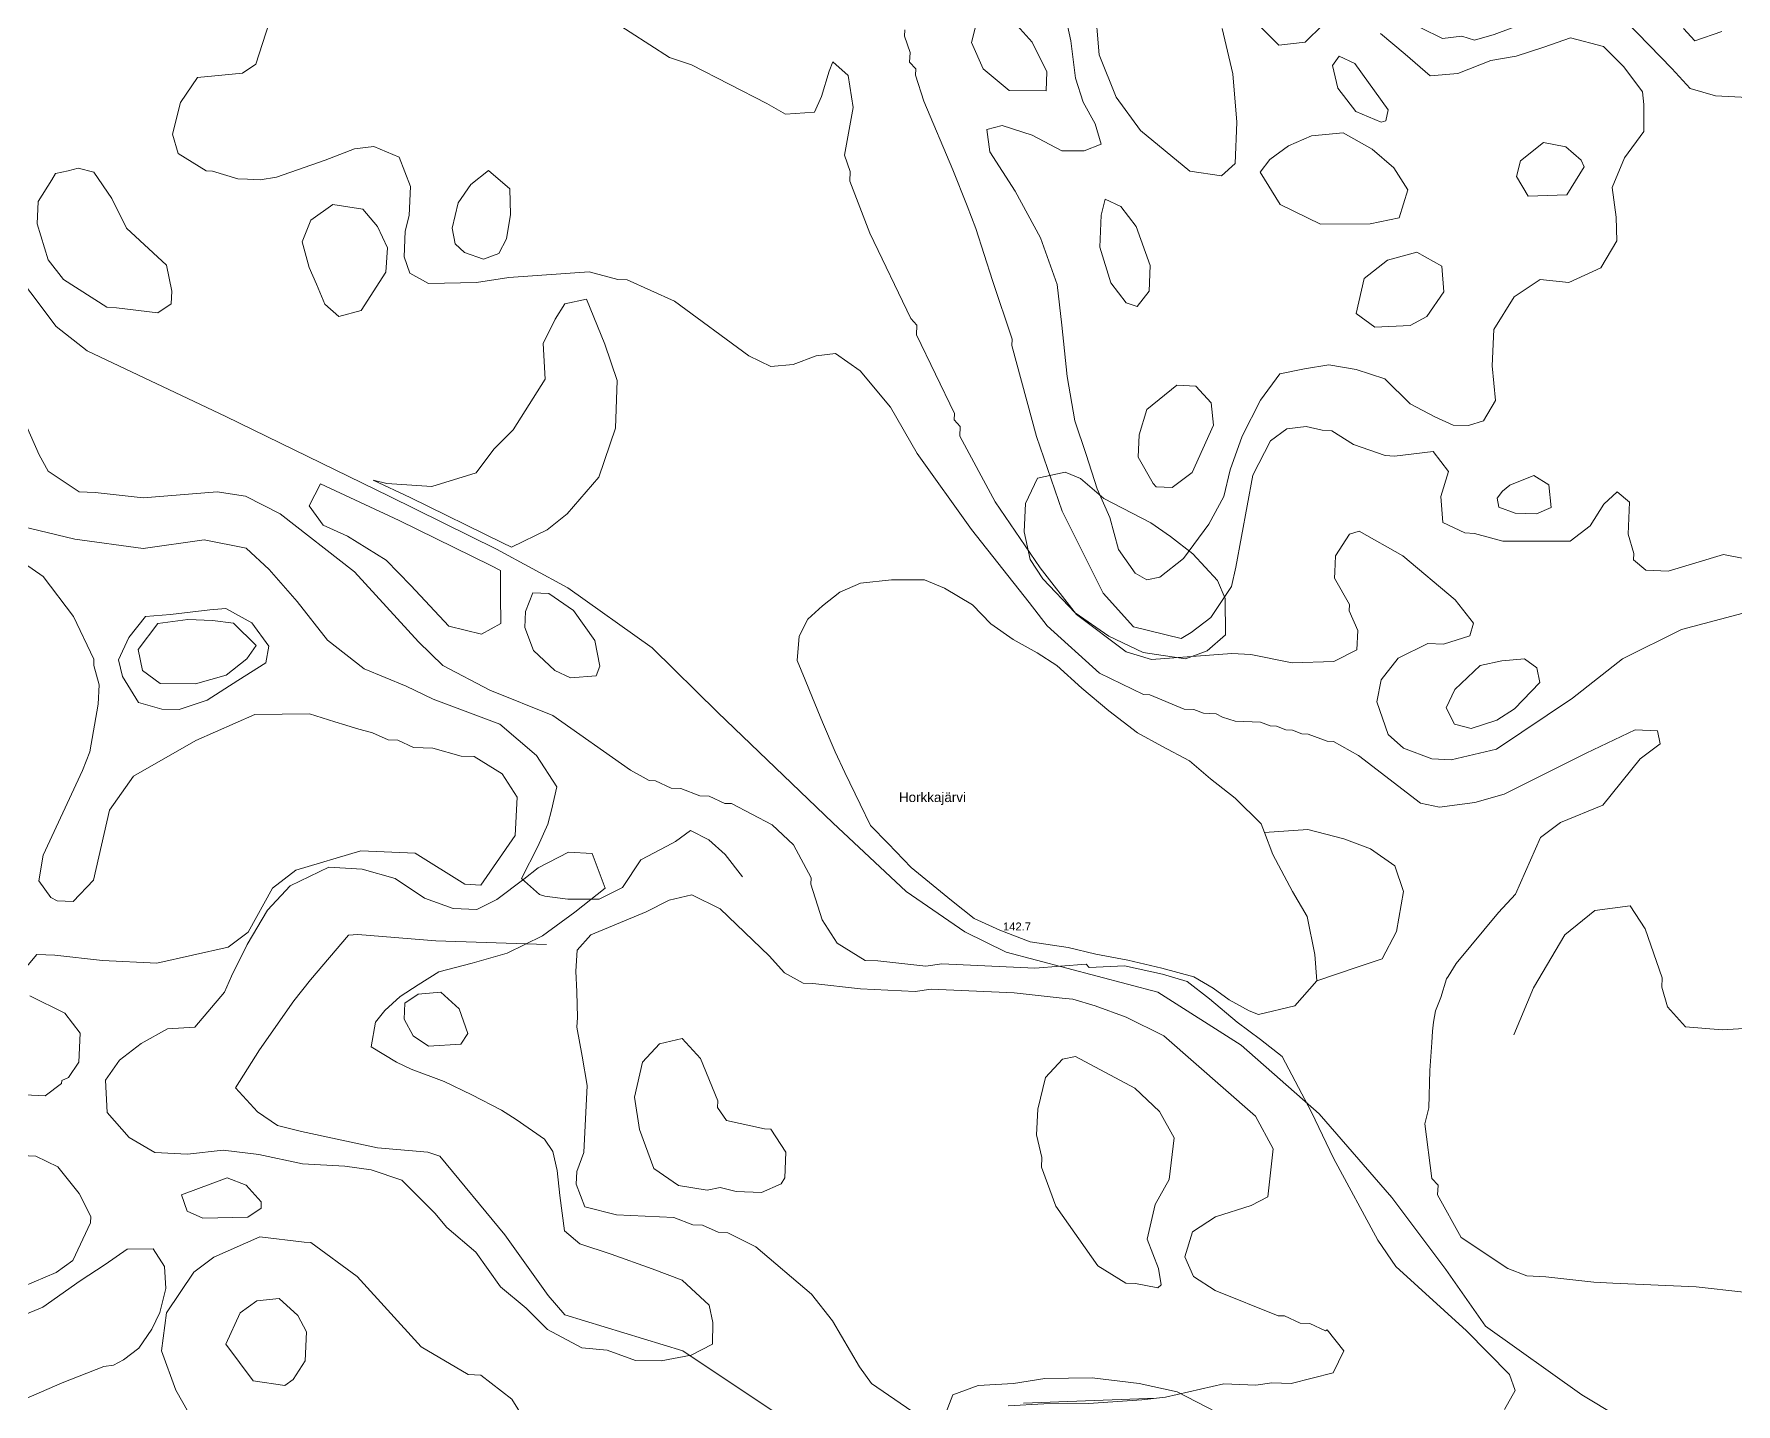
# Model space of a CAD drawing. Header units: millimetres. Extents: x 396621004 to 402046651, y 6785344214 to 6789799943.
# Drawn here: x 400771480 to 401303219, y 6787863520 to 6788291623 of the extents above; entities that cross this region are included whole.
import ezdxf

# ---------------------------------------------------------------- set-up
doc = ezdxf.new("R2010")
doc.units = ezdxf.units.MM
doc.header["$MEASUREMENT"] = 0
for name, color, linetype, lineweight in [('02 Hallinnolliset rajat_Kynä_nro__2', 8, 'Continuous', 15), ('02 Korkeuskayrat_Kynä_nro__2', 8, 'Continuous', 15), ('02 Nimistö_Kynä_nro__41', 7, 'Continuous', 35), ('02 Suot_Kynä_nro__101', 252, 'Continuous', 15)]:
    doc.layers.add(name, color=color, linetype=linetype, lineweight=lineweight)
for name, color, linetype, lineweight, true_color in [('02 Kalliot _ kivikot_Kynä_nro__102', 7, 'Continuous', 15, 0xcccccc), ('02 Korkeuskayrat_Kynä_nro__62', 7, 'Continuous', 20, 0xaaaaaa), ('02 Maaston rajat_Kynä_nro__82', 7, 'Continuous', 20, 0xaaaaaa), ('02 Vesialueet_Kynä_nro__105', 7, 'Continuous', 15, 0xcae6ff)]:
    doc.layers.add(name, color=color, linetype=linetype, lineweight=lineweight, true_color=true_color)
doc.styles.add('LUOTU_TYYLI_5', font='')
doc.styles.get('LUOTU_TYYLI_5').set_extended_font_data('Arial')

msp = doc.modelspace()

# ---------------------------------------------------------------- linework, layer by layer
at = {"layer": '02 Hallinnolliset rajat_Kynä_nro__2', "color": 8, "linetype": 'Continuous', "lineweight": 15, "flags": 128}
msp.add_lwpolyline([(401321528.04, 6787828341.84), (401287715.98, 6787846686.03), (401255041.1, 6787866410.55), (401224935.4, 6787887805.44), (401212527.54, 6787905519.49), (401195705.74, 6787928084.66), (401172962.21, 6787954140.62), (401148584.51, 6787975625.53), (401122547.37, 6787992189.32), (401075249.24, 6788004722.19), (401062319.12, 6788011023.63), (401043964.25, 6788023656.52), (401021010.12, 6788045081.42), (400985075.34, 6788079599.32), (400964572.46, 6788099833.95), (400938274.2, 6788118548.23), (400915968.68, 6788130651), (400882426.18, 6788147194.78), (400831404.85, 6788172050.47), (400788048.93, 6788192615.18), (400778395.57, 6788200206.91), (400762567.75, 6788221301.74)], dxfattribs=at)
at = {"layer": '02 Kalliot _ kivikot_Kynä_nro__102', "color": 254, "linetype": 'Continuous', "lineweight": 15, "true_color": 0xcccccc, "flags": 128}
for points in [[(401120441.49, 6788138892.89), (401126599.09, 6788134631.91), (401133548.51, 6788129170.66), (401141264.46, 6788120888.77), (401143614.63, 6788115267.48), (401143698.86, 6788103854.87), (401138046.67, 6788098913.74), (401131223.61, 6788096373.16), (401118040.78, 6788098303.6), (401107292.36, 6788103404.77), (401096762.94, 6788110706.44), (401086671.55, 6788121408.89), (401082729.34, 6788127450.27), (401080817.2, 6788136072.24), (401081297.34, 6788144874.25), (401084978.42, 6788152836.07), (401093595.69, 6788154756.51), (401098380.26, 6788152706.05), (401105717.16, 6788146434.61)], [(401078955.6, 6787854327.78), (401069731.83, 6787855298), (401058006.27, 6787856138.2), (401056506.89, 6787860979.3), (401058528.53, 6787866390.54), (401066438.23, 6787869241.19), (401077481.48, 6787869941.35), (401087328.59, 6787871441.7), (401102111.89, 6787871701.76), (401116794.1, 6787869961.36), (401128679.7, 6787867350.76), (401140876.98, 6787860979.3), (401134879.42, 6787856268.23), (401123179.14, 6787852597.39), (401112178.01, 6787852907.46), (401097681.11, 6787853387.57), (401084666.75, 6787853547.6)]]:
    msp.add_lwpolyline(points, close=True, dxfattribs=at)
at = {"layer": '02 Korkeuskayrat_Kynä_nro__2', "color": 8, "linetype": 'Continuous', "lineweight": 15, "flags": 128}
for points in [[(401208450.55, 6787979986.53), (401208736.95, 6787982847.19), (401209377.14, 6787986377.99), (401210994.45, 6787990568.95), (401212805.51, 6787996340.27), (401213251.96, 6787997150.46), (401215821.14, 6788001181.38), (401229071.35, 6788017085.02), (401234336.06, 6788022856.34), (401242153.1, 6788040510.38), (401248378.09, 6788045231.46), (401261645.15, 6788050632.69), (401273320.17, 6788065116.01), (401279545.15, 6788069827.08), (401278728.07, 6788073878.01), (401271736.54, 6788074198.08), (401256380.44, 6788066886.41), (401230764.48, 6788054053.48), (401221633.38, 6788051462.88), (401210556.43, 6788049972.54), (401204609.42, 6788051242.83), (401185268.99, 6788066156.24), (401177460.38, 6788070517.24), (401175464, 6788070607.26), (401169559.1, 6788072877.78), (401167562.73, 6788072967.8), (401164614.49, 6788074108.06), (401162609.69, 6788074198.08), (401159661.45, 6788075338.35), (401157665.08, 6788075428.37), (401154708.42, 6788076568.63), (401146722.91, 6788076928.71), (401142772.27, 6788078118.98), (401140818.01, 6788079209.23), (401138821.64, 6788079299.25), (401136825.26, 6788079389.27), (401133868.6, 6788080529.53), (401130869.82, 6788080659.56), (401120070.85, 6788085160.59), (401118066.05, 6788085250.61), (401104360.97, 6788091892.13), (401088019.32, 6788106655.51), (401082341.86, 6788113927.17), (401064374.46, 6788136772.4), (401047443.17, 6788160577.85), (401039095.45, 6788174981.14), (401029610.55, 6788186423.76), (401021852.48, 6788191784.99), (401015804.38, 6788191064.82), (401008678.07, 6788188394.21), (401001636, 6788187714.05), (400994779.25, 6788191034.81), (400971538.72, 6788208118.72), (400956831.24, 6788214800.25), (400953832.46, 6788214940.28), (400944937.21, 6788217350.83), (400919818.24, 6788215500.41), (400909735.27, 6788213960.06), (400894707.69, 6788213649.99), (400888853.34, 6788216920.74), (400887084.39, 6788222001.9), (400887446.61, 6788229993.73), (400888676.44, 6788234944.86), (400889089.19, 6788243936.92), (400885509.19, 6788253109.02), (400877650.04, 6788256479.79), (400871610.37, 6788255749.62), (400862437.14, 6788252168.8), (400847182.13, 6788246867.59), (400842136.43, 6788246097.41), (400838143.68, 6788246277.45), (400835144.9, 6788246417.48), (400827243.63, 6788248778.02), (400825247.25, 6788248868.04), (400816486.78, 6788254279.28), (400814759.95, 6788260370.68), (400817219.62, 6788270262.94), (400822576.99, 6788278024.72), (400836661.13, 6788279385.03), (400840788.66, 6788282195.67), (400848976.34, 6788307851.54)], [(401102954.24, 6788301190.01), (401104226.19, 6788285116.34), (401109617.25, 6788271853.3), (401117156.31, 6788261490.93), (401132588.22, 6788248778.02), (401142527.99, 6788247317.69), (401146714.49, 6788251128.56), (401147304.13, 6788264111.53), (401145998.49, 6788279194.98), (401142645.92, 6788293358.22)], [(401309212.83, 6788301730.14), (401309659.28, 6788289697.39), (401308976.97, 6788274713.96), (401306837.4, 6788271803.29), (401296847.09, 6788272263.4), (401288945.82, 6788274633.94), (401283226.24, 6788280895.37), (401268889.39, 6788295568.73)], [(400951558.11, 6788296128.86), (400970030.91, 6788284266.14), (400976929.78, 6788281955.61), (401000406.16, 6788269862.85), (401006260.52, 6788266592.1), (401015298.97, 6788267172.23), (401017522.78, 6788272083.36), (401019889.79, 6788279975.16), (401021026.97, 6788282925.84), (401025836.81, 6788278704.87), (401027378.31, 6788268622.56), (401024691.21, 6788253729.16), (401026460.15, 6788248637.99), (401026325.37, 6788245647.31), (401032584.06, 6788229343.58), (401045379.4, 6788202717.49), (401047283.12, 6788200637.01), (401047148.34, 6788197636.32), (401059033.94, 6788173060.7), (401058941.29, 6788171060.24), (401060845, 6788168969.77), (401060710.23, 6788165979.08), (401071778.75, 6788145444.38), (401085846.05, 6788124779.66), (401097192.54, 6788110246.33), (401112674.99, 6788098513.65), (401120576.27, 6788096153.11), (401145686.81, 6788098003.53), (401151675.95, 6788097723.47), (401164572.37, 6788095132.87), (401177603.58, 6788095532.97), (401184780.42, 6788099213.81), (401185058.4, 6788105205.18), (401182337.6, 6788111336.58), (401182430.26, 6788113337.04), (401177797.32, 6788121558.92), (401177889.98, 6788123559.38), (401178125.83, 6788128550.52), (401182438.68, 6788135362.08), (401185479.58, 6788136222.27), (401199150.97, 6788128580.53), (401215534.74, 6788114817.38), (401221212.2, 6788107545.71), (401220024.48, 6788103594.81), (401211895.77, 6788100974.21), (401206900.62, 6788101194.26), (401197676.85, 6788096613.21), (401192361.6, 6788089851.67), (401191047.53, 6788082910.08), (401194576.99, 6788072727.75), (401199395.25, 6788068506.78), (401208248.38, 6788065096), (401210244.76, 6788065005.98), (401214237.51, 6788064825.94), (401228405.89, 6788068176.71), (401252168.68, 6788084100.35), (401267752.21, 6788096403.16), (401286191.32, 6788105565.26), (401305447.51, 6788110686.43)], [(401093806.28, 6788296708.99), (401095398.33, 6788289457.33), (401096847.18, 6788277804.66), (401099231.04, 6788270332.96), (401103030.05, 6788263611.42), (401104841.11, 6788257159.94), (401099576.4, 6788255109.47), (401092576.45, 6788255119.48), (401083310.56, 6788259990.59), (401074002.56, 6788263071.29), (401069159.03, 6788261811.01), (401070153.01, 6788254779.4), (401077995.31, 6788242536.6), (401085963.98, 6788227893.25), (401091127.6, 6788213319.91), (401092551.18, 6788200677.02), (401094278, 6788184613.34), (401096670.28, 6788170730.17), (401100157.63, 6788160217.76), (401103636.54, 6788149505.31), (401107570.33, 6788140583.27), (401110274.29, 6788130490.96), (401115463.18, 6788123139.28), (401119194.81, 6788121018.8), (401123229.68, 6788121899), (401130600.27, 6788127690.32), (401138526.81, 6788138462.79), (401143185.03, 6788147134.77), (401145231.94, 6788155476.68), (401148946.72, 6788165979.08), (401154683.15, 6788177221.65), (401160731.24, 6788185443.53), (401168379.81, 6788187023.9), (401176019.95, 6788188204.17), (401184578.26, 6788186743.83), (401193498.78, 6788183883.18), (401201475.86, 6788176041.38), (401209158.12, 6788172010.46), (401214877.7, 6788169439.87), (401219679.12, 6788169299.84), (401224328.91, 6788170760.18), (401228119.49, 6788177051.61), (401227032.86, 6788187894.1), (401227571.96, 6788199286.7), (401233881.19, 6788209509.04), (401242043.59, 6788214870.27), (401251023.08, 6788214010.07), (401260962.84, 6788218521.1), (401266016.96, 6788226973.04), (401265840.07, 6788234384.73), (401264509.15, 6788243636.85), (401268392.4, 6788252928.97), (401274440.49, 6788261150.85), (401274482.61, 6788269562.78), (401274002.47, 6788273573.7), (401268232.35, 6788281355.48), (401261822.04, 6788287746.94), (401251494.79, 6788290457.56), (401243206.04, 6788287496.88), (401234521.38, 6788284756.26), (401226679.07, 6788283385.94), (401216351.82, 6788279285), (401207726.12, 6788278534.83), (401199917.51, 6788285376.4), (401192108.9, 6788291807.87)], [(401174183.62, 6788294538.49), (401168615.67, 6788289097.25), (401160385.88, 6788288137.03), (401152813.12, 6788295768.77)], [(401241917.24, 6788296809.01), (401227647.78, 6788291457.79), (401221565.99, 6788289737.39), (401217615.35, 6788290917.66), (401211575.68, 6788290197.5), (401204718.92, 6788293518.26)], [(401043509.38, 6788292908.12), (401043416.72, 6788290907.66), (401045185.66, 6788285826.5), (401045050.88, 6788282825.81), (401046954.6, 6788280735.34), (401046861.94, 6788278734.88), (401049498.51, 6788270613.02), (401058520.11, 6788249168.11), (401063009.85, 6788237955.55), (401065688.53, 6788230823.92), (401068316.68, 6788222692.06), (401070944.82, 6788214560.2), (401077119.27, 6788196256.01), (401077026.61, 6788194265.55), (401084734.14, 6788165879.06), (401092669.11, 6788142483.71), (401105506.57, 6788116867.85), (401115033.58, 6788106415.45), (401129884.27, 6788102734.61), (401132975.71, 6788104595.04), (401139192.27, 6788109316.12), (401145653.12, 6788119028.34), (401146925.07, 6788124979.7), (401152248.75, 6788153766.29), (401157749.31, 6788164528.75), (401162929.78, 6788168289.61), (401168969.46, 6788169019.78), (401173922.49, 6788167789.5), (401176912.85, 6788167649.46), (401183727.48, 6788163328.48), (401193574.59, 6788159877.69), (401196573.37, 6788159737.65), (401208652.71, 6788161187.99), (401213378.31, 6788154966.56), (401211011.3, 6788147064.75), (401211643.07, 6788139022.91), (401218499.82, 6788135702.16), (401221490.18, 6788135572.13), (401230393.85, 6788133151.57), (401251418.98, 6788133191.58), (401257643.97, 6788137912.66), (401261956.82, 6788144724.22), (401266134.89, 6788148535.09), (401270001.29, 6788145354.36), (401269538, 6788135362.08), (401271264.82, 6788129280.69), (401271172.16, 6788127280.23), (401275030.14, 6788124099.5), (401282021.67, 6788123779.43), (401299281.49, 6788128990.62), (401306222.48, 6788127670.32)], [(401147405.21, 6787982797.17), (401138737.4, 6787990108.85), (401131754.29, 6787995530.09), (401124072.03, 6787997880.62), (401112169.58, 6788000431.21), (401101134.76, 6787999941.1), (401100182.9, 6788000981.33), (401084110.8, 6787999721.05), (401055133.85, 6788001051.35), (401050096.58, 6788000281.17), (401035153.23, 6788001961.56), (401031160.48, 6788002151.6), (401022400.01, 6788007552.84), (401017724.95, 6788014774.49), (401014229.18, 6788025957.05), (401014321.84, 6788027947.5), (401008787.58, 6788038219.85), (401002074.02, 6788044531.3), (400989354.49, 6788051122.81), (400987358.11, 6788051212.83), (400982455.62, 6788053443.34), (400979456.84, 6788053583.37), (400973560.37, 6788055853.89), (400970561.59, 6788055993.92), (400965659.1, 6788058214.43), (400963662.72, 6788058304.45), (400957799.94, 6788061585.2), (400933565.44, 6788078709.12), (400913904.92, 6788086620.93), (400899239.55, 6788094302.68), (400891565.71, 6788101664.37), (400871551.4, 6788123609.39), (400848353, 6788141693.53), (400837596.15, 6788147194.78), (400828650.36, 6788148605.11), (400805536.19, 6788146664.66), (400790592.84, 6788148345.05), (400785597.69, 6788148575.1), (400775885.35, 6788155026.58), (400773114.01, 6788160167.75), (400767672.41, 6788172430.56)], [(400767335.47, 6788137822.64), (400784224.65, 6788133721.7), (400805544.61, 6788130881.05), (400824632.33, 6788133521.66), (400837764.62, 6788130931.06), (400844966.74, 6788124319.55), (400853676.67, 6788114257.25), (400863119.45, 6788102164.48), (400874659.69, 6788093212.43), (400887707.74, 6788087831.2), (400896190.23, 6788083770.27), (400916962.66, 6788075948.48), (400928477.63, 6788066206.26), (400934795.28, 6788056414.02), (400933169.54, 6788049052.33), (400932040.78, 6788044681.33), (400928831.42, 6788037769.75), (400923735.18, 6788027717.45), (400929387.37, 6788022746.31), (400931055.23, 6788022196.19), (400938299.47, 6788021295.98), (400948079.19, 6788021285.98), (400955365.54, 6788024956.82), (400961093.54, 6788033588.79), (400969196.98, 6788037879.78), (400971900.93, 6788039300.1), (400976609.69, 6788042770.89), (400982320.84, 6788039790.21), (400987383.39, 6788035239.17), (400992782.87, 6788028277.58)], [(400769104.41, 6788000171.15), (400772322.2, 6788004022.03), (400777949.12, 6788003761.97), (400792892.46, 6788002081.59), (400809874.3, 6788001301.41), (400832129.27, 6788006282.55), (400838345.84, 6788011003.63), (400845985.98, 6788024666.75), (400853255.49, 6788030338.05), (400873556.2, 6788036419.44), (400890538.04, 6788035639.26), (400906104.73, 6788025917.04), (400911099.88, 6788025686.99), (400921831.46, 6788041210.54), (400922378.99, 6788053193.28), (400917703.93, 6788060414.93), (400908943.46, 6788065826.17), (400904942.28, 6788066006.21), (400896047.03, 6788068416.76), (400890049.48, 6788068696.83), (400885146.98, 6788070927.34), (400882156.63, 6788071057.37), (400877245.71, 6788073287.88), (400872250.56, 6788074628.18), (400868847.45, 6788075678.42), (400865444.34, 6788076728.66), (400857500.95, 6788079199.23), (400840468.57, 6788078979.18), (400822071.58, 6788070817.31), (400802545.83, 6788059704.77), (400795040.46, 6788049032.33), (400790036.89, 6788027237.34), (400783719.24, 6788020515.8), (400778732.51, 6788020745.86), (400776778.25, 6788021836.11), (400773012.93, 6788027017.29), (400774377.54, 6788034969.11), (400786600.09, 6788061435.16), (400788874.44, 6788067336.51), (400791561.55, 6788082229.92), (400791839.52, 6788088221.29), (400790112.7, 6788094312.69), (400790205.36, 6788096313.14), (400783811.9, 6788109616.19), (400774369.12, 6788122059.03), (400758844.55, 6788132791.49)], [(401112733.96, 6787984387.54), (401102996.36, 6787987938.35), (401096013.25, 6787989978.82), (401092685.95, 6787990308.89), (401077742.61, 6787991999.28), (401051772.86, 6787993189.55), (401046727.17, 6787992419.38), (401029745.33, 6787993199.55), (401014810.4, 6787994889.94), (401011811.63, 6787995029.97), (401005957.27, 6787998300.72), (401001189.55, 6788003521.92), (400985850.3, 6788018245.28), (400977039.29, 6788022656.29), (400969955.1, 6788020975.91), (400962778.25, 6788017305.07), (400945425.77, 6788010093.42), (400941205.58, 6788005282.32), (400940708.6, 6787998760.83), (400941104.5, 6787992269.34)], [(401314258.53, 6787981346.84), (401298877.16, 6787980446.64), (401287496.97, 6787981366.85), (401281777.39, 6787987638.28), (401280050.57, 6787993719.67), (401280193.77, 6787996720.36), (401274886.94, 6788011983.85), (401270211.88, 6788019205.5), (401259126.51, 6788017705.16), (401249767.97, 6788010133.43), (401239996.67, 6787993559.64), (401233813.8, 6787978826.27)], [(400759948.03, 6787960542.08), (400774933.49, 6787959851.92), (400780105.54, 6787963622.79), (400780156.08, 6787964623.02), (400782203, 6787965533.22), (400785429.22, 6787970384.33), (400785841.97, 6787979376.39), (400781116.37, 6787985597.81), (400770148.93, 6787991109.08)], [(400941104.5, 6787992269.34), (400941239.28, 6787984257.51), (400941096.08, 6787981256.82), (400942688.13, 6787972174.74), (400944271.75, 6787963092.67), (400943303.04, 6787942107.87), (400941037.11, 6787936206.51), (400940851.8, 6787932215.6), (400943522.06, 6787925083.97), (400953419.71, 6787922623.41), (400971403.95, 6787921803.22), (400977308.84, 6787919522.7), (400980307.62, 6787919392.67), (400985210.11, 6787917162.16), (400988208.89, 6787917022.13), (400997011.48, 6787912611.12), (401014355.53, 6787897797.73), (401020976.43, 6787889485.83), (401029332.57, 6787875092.53), (401033097.89, 6787869911.35), (401045716.34, 6787861319.38)], [(401075822.04, 6787862939.75), (401086941.11, 6787863529.89), (401100890.47, 6787863689.92), (401117560.64, 6787864800.18), (401125007.04, 6787865690.38), (401143218.72, 6787869861.34), (401153209.03, 6787869401.23), (401158246.3, 6787870171.41), (401164243.85, 6787869891.34), (401177409.83, 6787873292.12), (401180728.71, 6787880153.69), (401175539.81, 6787886735.2), (401175009.13, 6787886425.13), (401170106.63, 6787888645.63), (401167107.86, 6787888785.67), (401162205.36, 6787891016.18), (401160208.98, 6787891106.2), (401140548.46, 6787899018.01), (401133742.25, 6787903328.99), (401131021.45, 6787909460.4), (401133388.46, 6787917362.2), (401140607.42, 6787922043.27), (401151777.03, 6787925534.07), (401156915.38, 6787928294.7), (401158600.09, 6787943238.12), (401153065.83, 6787953500.47), (401124510.06, 6787978556.2), (401112733.96, 6787984387.54)], [(401147405.21, 6787982797.17), (401154657.88, 6787977465.95), (401161472.51, 6787972134.73), (401170620.47, 6787954700.75), (401177485.65, 6787940367.47), (401191325.51, 6787914701.6), (401196952.43, 6787906439.7), (401219064.2, 6787886395.12), (401232449.19, 6787872772), (401234218.13, 6787867680.84), (401230949.8, 6787861829.5)], [(401305708.64, 6787898437.87), (401290773.72, 6787900128.26), (401264795.55, 6787901318.53), (401258806.42, 6787901588.6), (401243863.08, 6787903278.98), (401237865.52, 6787903559.05), (401231969.05, 6787905829.57), (401217396.34, 6787915511.78), (401210000.48, 6787928864.84), (401210135.25, 6787931855.52), (401208231.54, 6787933946), (401206016.15, 6787951069.92), (401207237.56, 6787956021.05), (401207582.92, 6787967713.72), (401208206.27, 6787976465.73), (401208450.55, 6787979986.53)], [(400931004.69, 6787848566.46), (400920744.83, 6787865060.24), (400911074.61, 6787872511.94), (400907081.86, 6787872691.98), (400892467.03, 6787881373.97), (400872444.3, 6787903318.99), (400857922.13, 6787914001.43), (400855925.75, 6787914091.46), (400841984.81, 6787915731.83), (400827673.23, 6787909380.38), (400821448.24, 6787904659.3), (400812864.66, 6787892036.41), (400811314.73, 6787880093.68), (400815753.93, 6787867880.88), (400825011.39, 6787851437.12)]]:
    msp.add_lwpolyline(points, dxfattribs=at)
for points in [[(401087690.8, 6788273863.76), (401087960.35, 6788279855.13), (401083377.95, 6788289077.24), (401078618.66, 6788294298.44), (401065579.03, 6788293898.35), (401064357.62, 6788288947.21), (401067979.74, 6788280775.34), (401076100.02, 6788273953.78)], [(401193877.84, 6788264481.62), (401194534.87, 6788267952.41), (401184190.78, 6788282445.73), (401179288.28, 6788284676.24), (401177148.7, 6788281765.57), (401178824.99, 6788274683.95), (401184502.45, 6788267412.29), (401192353.18, 6788264051.52)], [(401255790.8, 6788250128.33), (401250382.89, 6788241366.33), (401238345.66, 6788240916.23), (401234622.46, 6788247087.64), (401235852.3, 6788252038.77), (401243121.8, 6788257710.07), (401250071.22, 6788256389.77), (401254881.05, 6788252168.8)], [(400790188.51, 6788248477.96), (400795815.43, 6788240216.07), (400800397.83, 6788230993.96), (400812881.5, 6788219411.31), (400814507.25, 6788211319.45), (400814330.35, 6788207328.54), (400810194.4, 6788204517.9), (400797255.85, 6788206108.26), (400794257.08, 6788206248.29), (400780636.23, 6788214880.27), (400775919.05, 6788221101.69), (400772423.28, 6788232274.25), (400772743.38, 6788239265.85), (400777064.65, 6788246077.41), (400778151.28, 6788248027.85), (400782194.58, 6788248848.04), (400785235.47, 6788249708.24)], [(400919076.97, 6788227613.18), (400916735.23, 6788223082.15), (400911883.27, 6788221221.72), (400905944.68, 6788223402.22), (400903021.72, 6788226082.83), (400902162.52, 6788230913.94), (400903998.85, 6788238865.76), (400907974.75, 6788244557.06), (400913509.01, 6788248998.07), (400920138.33, 6788243196.75), (400920298.38, 6788235184.91)], [(401116128.64, 6788206478.35), (401119851.84, 6788211319.45), (401120222.48, 6788219311.28), (401115774.85, 6788231524.08), (401111057.68, 6788237745.5), (401106155.18, 6788239976.01), (401104925.34, 6788235024.88), (401104470.47, 6788225032.59), (401107957.82, 6788213860.04), (401112674.99, 6788207638.61)], [(401184603.53, 6788204337.86), (401190415.77, 6788200066.88), (401201450.59, 6788200556.99), (401206588.95, 6788203327.63), (401211946.31, 6788211089.4), (401211314.55, 6788219131.24), (401203505.94, 6788223492.24), (401194374.83, 6788220911.65), (401187105.32, 6788215230.35)], [(401122050.38, 6788150145.46), (401127045.54, 6788149915.41), (401133270.53, 6788154636.49), (401139950.39, 6788169349.85), (401139276.51, 6788176381.46), (401134508.79, 6788181612.66), (401128511.23, 6788181882.72), (401119152.69, 6788174310.99), (401116794.1, 6788166409.18), (401116465.58, 6788159407.58), (401121098.53, 6788151185.7)], [(401240021.94, 6788153686.27), (401244739.12, 6788150735.59), (401245530.93, 6788143713.99), (401240864.3, 6788141643.51), (401234268.67, 6788141843.56), (401229130.32, 6788143794.01), (401228608.06, 6788146614.65), (401230275.92, 6788148765.14), (401232533.43, 6788150695.59)], [(400947144.17, 6788091101.95), (400939108.13, 6788090471.81), (400934205.63, 6788092702.32), (400927483.65, 6788099013.76), (400924813.39, 6788106145.39), (400925040.83, 6788111136.54), (400927315.18, 6788117037.89), (400932310.34, 6788116807.83), (400940068.41, 6788111446.61), (400946655.61, 6788102134.48), (400948281.35, 6788094052.63)], [(400826384.43, 6788111656.65), (400831396.43, 6788112106.76), (400839474.59, 6788107665.74), (400844857.23, 6788100304.06), (400843905.37, 6788095122.87), (400835136.48, 6788089581.6), (400825542.07, 6788083460.2), (400816857.41, 6788080509.53), (400811457.93, 6788080669.56), (400804112.61, 6788082690.03), (400799151.15, 6788090841.89), (400797904.47, 6788096083.09), (400801113.83, 6788102994.67), (400806319.57, 6788109646.19), (400814136.61, 6788110216.32)], [(401223250.69, 6788094332.69), (401230099.02, 6788095733.01), (401237115.83, 6788096323.15), (401241041.19, 6788093602.52), (401241900.39, 6788088971.46), (401234058.08, 6788080799.59), (401228549.09, 6788077158.76), (401220462.5, 6788074598.18), (401215298.88, 6788075948.48), (401212653.89, 6788081029.65), (401215425.23, 6788086750.96)], [(400906972.35, 6787979316.38), (400904318.94, 6787986948.12), (400898557.24, 6787992219.33), (400891515.17, 6787991539.17), (400887379.22, 6787988728.53), (400887151.78, 6787983737.39), (400889923.12, 6787978606.22), (400894775.08, 6787975375.48), (400904815.93, 6787975915.6)], [(401006016.24, 6787934226.06), (401006378.45, 6787942217.89), (401001711.81, 6787949439.54), (400999707.01, 6787949529.56), (400987812.99, 6787952080.15), (400984999.53, 6787956211.09), (400985092.18, 6787958211.55), (400979692.7, 6787971474.58), (400973973.12, 6787977746.02), (400966888.93, 6787976065.63), (400961624.23, 6787970304.32), (400959114.01, 6787959401.82), (400960655.52, 6787949319.51), (400965103.14, 6787937106.72), (400972861.22, 6787931745.49), (400981807.01, 6787930335.17), (400985850.3, 6787931145.36), (400990803.34, 6787929915.08), (400998788.85, 6787929554.99), (401004921.18, 6787932275.62)], [(401122572.64, 6787899838.19), (401115623.23, 6787901158.5), (401112624.45, 6787901298.53), (401103863.98, 6787906709.77), (401090706.42, 6787925334.03), (401086258.8, 6787937546.82), (401086393.58, 6787940547.51), (401084717.29, 6787947629.13), (401085087.93, 6787955620.96), (401087539.18, 6787965523.22), (401092812.31, 6787971284.54), (401096855.6, 6787972104.73), (401115421.07, 6787962242.47), (401123094.9, 6787954880.79), (401127719.42, 6787946658.91), (401126127.37, 6787933715.95), (401121763.98, 6787925904.16), (401119262.2, 6787915011.67), (401122842.2, 6787905829.57), (401123617.16, 6787900798.41)], [(400789219.8, 6787922153.3), (400785538.72, 6787929334.94), (400778917.83, 6787937646.84), (400772061.07, 6787940967.6), (400765069.54, 6787941287.68), (400749949.3, 6787938977.15), (400734955.41, 6787939667.31), (400730010.8, 6787940897.59), (400720155.27, 6787944348.38), (400714073.48, 6787942627.98), (400710030.18, 6787941807.8), (400709895.41, 6787938817.11), (400707528.39, 6787930915.3), (400708202.28, 6787923873.69), (400709971.22, 6787918792.53), (400709878.56, 6787916792.07), (400713416.44, 6787906619.75), (400720045.76, 6787898307.84), (400729850.75, 6787893846.82), (400750833.77, 6787892886.6), (400778403.99, 6787904639.29), (400783584.46, 6787908400.15), (400789127.15, 6787920162.84)], [(400842490.22, 6787926724.35), (400842397.56, 6787924723.89), (400838261.61, 6787921903.24), (400824228, 6787921553.16), (400819325.51, 6787923773.67), (400817556.56, 6787928864.84), (400831817.6, 6787934216.06), (400837722.5, 6787931945.54)], [(400852455.26, 6787871201.64), (400856220.57, 6787877032.98), (400856633.33, 6787886025.03), (400853870.41, 6787891156.21), (400848100.29, 6787896427.41), (400841066.64, 6787895747.26), (400835886.17, 6787891986.4), (400831430.12, 6787882174.15), (400839921.04, 6787870771.54), (400849860.81, 6787869321.21)]]:
    msp.add_lwpolyline(points, close=True, dxfattribs=at)
at = {"layer": '02 Maaston rajat_Kynä_nro__82', "color": 253, "linetype": 'Continuous', "lineweight": 20, "true_color": 0xaaaaaa}
msp.add_line((401080648.73, 6787863819.95), (401122218.86, 6787865310.3), dxfattribs=at)
at = {"layer": '02 Maaston rajat_Kynä_nro__82', "color": 253, "linetype": 'Continuous', "lineweight": 20, "true_color": 0xaaaaaa, "flags": 128}
for points in [[(401286780.97, 6788293368.23), (401290335.7, 6788289537.35), (401298767.65, 6788292458.02)], [(400877414.18, 6788152185.93), (400881752.3, 6788151175.7), (400895743.78, 6788150215.48), (400909617.34, 6788154446.44), (400915160.03, 6788161858.14), (400921216.54, 6788167939.53), (400931122.62, 6788183813.16), (400930583.51, 6788194925.7), (400934264.59, 6788202497.44), (400937305.49, 6788207268.53), (400944128.55, 6788208808.88), (400949789.16, 6788194745.66), (400953672.41, 6788183303.05), (400953124.88, 6788168499.66), (400947978.1, 6788153146.15), (400938063.61, 6788141633.51), (400931813.35, 6788136692.38), (400920610.05, 6788131271.14)], [(400917257.48, 6788123989.48), (400917206.94, 6788116027.65), (400917324.87, 6788107415.68), (400911293.62, 6788104074.92), (400901109.57, 6788106575.49), (400889240.82, 6788119288.4), (400881516.44, 6788127170.2), (400869386.55, 6788134691.92), (400861822.22, 6788138162.72), (400857484.1, 6788144204.1), (400860971.45, 6788151085.67)], [(400860971.45, 6788151085.67), (400885601.85, 6788139593.05), (400914241.86, 6788125539.83), (400917257.48, 6788123989.48)], [(400877414.18, 6788152185.93), (400889047.08, 6788146814.7), (400917863.98, 6788132671.46), (400920610.05, 6788131271.14)], [(401155929.83, 6788042050.73), (401154860.04, 6788044841.37), (401146798.72, 6788052853.2), (401139057.49, 6788058864.58), (401132495.56, 6788064485.86), (401123810.9, 6788069046.91), (401116229.72, 6788073227.86), (401107258.66, 6788080089.43), (401098835.13, 6788087211.06), (401091018.09, 6788094282.68), (401084868.92, 6788098293.6), (401077363.55, 6788102384.53), (401070447.83, 6788107285.65), (401064660.86, 6788113227.01), (401055950.93, 6788118478.21), (401049700.67, 6788121048.8), (401039407.12, 6788121108.82), (401029711.63, 6788120068.58), (401023217.09, 6788117197.92), (401017834.45, 6788112896.94), (401013218.36, 6788108755.99), (401010489.13, 6788103424.77), (401009941.6, 6788095813.03), (401012384.43, 6788089811.66), (401014667.2, 6788084190.37), (401017868.15, 6788076538.62), (401021818.78, 6788067316.51), (401024758.59, 6788060815.02), (401029576.85, 6788050922.76), (401032803.07, 6788044251.23), (401038303.63, 6788038629.95), (401045573.14, 6788031138.23), (401058082.09, 6788020845.88), (401065174.7, 6788015264.6), (401073244.44, 6788011573.76), (401082746.19, 6788007932.92), (401094589.67, 6788006172.52), (401103223.79, 6788004112.05), (401113239.37, 6788002251.62), (401123886.71, 6787999671.03), (401133834.91, 6787996980.42), (401139866.15, 6787993439.61), (401144836.04, 6787989828.78), (401151094.72, 6787986347.99), (401154085.08, 6787985277.74), (401165372.61, 6787987888.34), (401172254.63, 6787995710.13)], [(401172254.63, 6787995710.13), (401185167.91, 6788000141.14), (401192715.39, 6788002631.71), (401197188.29, 6788011113.65), (401199311.02, 6788023696.53), (401196590.22, 6788031728.37), (401189042.73, 6788036999.57), (401180669.74, 6788040080.28), (401169500.14, 6788042990.94), (401155929.83, 6788042050.73)], [(401172254.63, 6787995710.13), (401171681.83, 6788004022.03), (401169205.31, 6788015864.74), (401164614.49, 6788023696.53), (401158557.97, 6788035189.16), (401155929.83, 6788042050.73)], [(400833190.64, 6787997220.47), (400838067.86, 6788007122.74), (400844436.05, 6788017875.2), (400851511.82, 6788025416.92), (400863565.89, 6788031298.27), (400873960.53, 6788030598.11), (400884338.32, 6788027707.45), (400893477.85, 6788021616.05), (400902440.49, 6788018325.3), (400909836.35, 6788018055.24), (400916069.77, 6788021195.96), (400924535.42, 6788027517.4), (400928974.62, 6788031078.22), (400938417.4, 6788035989.34), (400945813.26, 6788035519.24), (400949907.09, 6788024676.75), (400940430.62, 6788017165.04), (400930364.5, 6788009853.36), (400919304.4, 6788004362.11), (400908328.54, 6788001261.4), (400897900.21, 6787998540.78), (400891515.17, 6787994549.86)], [(400833190.64, 6787997220.47), (400831025.79, 6787992159.32), (400821717.79, 6787981306.83), (400813176.33, 6787980736.7), (400804938.11, 6787976145.65), (400798165.59, 6787970974.47), (400793844.32, 6787964683.03), (400794332.89, 6787954640.73), (400801198.07, 6787946778.93), (400809225.69, 6787942107.87), (400819460.28, 6787941587.75), (400830545.65, 6787942788.02), (400841740.52, 6787941467.72), (400855361.37, 6787938527.05), (400868603.17, 6787937856.89), (400876799.26, 6787936696.63), (400886402.09, 6787933455.89), (400896653.53, 6787923163.53), (400900427.27, 6787918712.51), (400909558.38, 6787910990.75), (400917265.91, 6787900078.25), (400925192.45, 6787893416.73), (400931872.31, 6787886815.22), (400942595.47, 6787881013.89), (400950572.55, 6787880353.74), (400959425.68, 6787877153), (400967428.04, 6787877002.97), (400976786.58, 6787878783.38), (400983466.44, 6787882204.16), (400983550.68, 6787888965.71), (400982455.62, 6787894406.95), (400973956.28, 6787902228.74), (400964623, 6787905699.54), (400951836.08, 6787910360.6), (400941988.97, 6787913611.35), (400937179.14, 6787917612.26), (400935738.71, 6787928704.8), (400934879.51, 6787936516.59), (400933548.59, 6787942387.93), (400931013.11, 6787946238.81), (400922151.56, 6787952400.22), (400917543.88, 6787955320.89), (400908278, 6787960151.99), (400899660.73, 6787964272.94), (400889333.48, 6787968133.82), (400884700.53, 6787970384.33), (400876782.42, 6787975145.42), (400878155.45, 6787982877.19), (400881036.3, 6787986468.01), (400885879.83, 6787990809.01), (400891515.17, 6787994549.86)], [(400800532.61, 6787911900.95), (400793684.28, 6787907069.85), (400785917.78, 6787901948.68), (400774234.34, 6787893776.81), (400761961.26, 6787888635.63)], [(400800532.61, 6787911900.95), (400808669.74, 6787912020.98), (400812232.89, 6787906509.72), (400812679.34, 6787899618.14), (400810809.32, 6787892076.42), (400808282.26, 6787886845.22), (400804188.42, 6787880933.87), (400799445.97, 6787877333.05), (400796354.54, 6787875672.67)], [(400769037.02, 6787865230.28), (400780307.71, 6787870171.41), (400793330.49, 6787875272.57), (400796354.54, 6787875672.67)]]:
    msp.add_lwpolyline(points, dxfattribs=at)
for points in [[(401180450.73, 6788260770.77), (401189598.68, 6788255679.6), (401196345.93, 6788249818.26), (401200675.63, 6788242966.69), (401197988.52, 6788234194.69), (401188966.92, 6788232284.25), (401173366.54, 6788232224.24), (401160823.9, 6788238345.64), (401154523.1, 6788248417.94), (401157563.99, 6788252388.85), (401163409.92, 6788256729.84), (401170637.31, 6788259860.56)], [(400857416.72, 6788218631.13), (400855293.99, 6788226652.96), (400857964.25, 6788233434.51), (400864812.58, 6788238375.64), (400874196.39, 6788236885.3), (400878745.1, 6788231434.06), (400881878.65, 6788224802.54), (400881406.93, 6788217200.8), (400873682.56, 6788205278.07), (400866665.75, 6788203337.63), (400862302.36, 6788207178.51), (400859766.88, 6788213409.93)], [(401120441.49, 6788138892.89), (401126599.09, 6788134631.91), (401133548.51, 6788129170.66), (401141264.46, 6788120888.77), (401143614.63, 6788115267.48), (401143698.86, 6788103854.87), (401138046.67, 6788098913.74), (401131223.61, 6788096373.16), (401118040.78, 6788098303.6), (401107292.36, 6788103404.77), (401096762.94, 6788110706.44), (401086671.55, 6788121408.89), (401082729.34, 6788127450.27), (401080817.2, 6788136072.24), (401081297.34, 6788144874.25), (401084978.42, 6788152836.07), (401093595.69, 6788154756.51), (401098380.26, 6788152706.05), (401105717.16, 6788146434.61)], [(400840856.05, 6788100544.11), (400838008.9, 6788096373.16), (400831556.47, 6788091231.98), (400821928.38, 6788088521.36), (400810927.25, 6788088621.38), (400805367.71, 6788092682.31), (400804036.8, 6788099293.83), (400810118.59, 6788107435.69), (400819519.25, 6788108685.97), (400827243.63, 6788108335.89), (400833839.25, 6788107475.7)], [(401078955.6, 6787854327.78), (401084666.75, 6787853547.6), (401097681.11, 6787853387.57), (401112178.01, 6787852907.46), (401123179.14, 6787852597.39), (401134879.42, 6787856268.23), (401140876.98, 6787860979.3), (401128679.7, 6787867350.76), (401116794.1, 6787869961.36), (401102111.89, 6787871701.76), (401087328.59, 6787871441.7), (401077481.48, 6787869941.35), (401066438.23, 6787869241.19), (401058528.53, 6787866390.54), (401056506.89, 6787860979.3), (401058006.27, 6787856138.2), (401069731.83, 6787855298)]]:
    msp.add_lwpolyline(points, close=True, dxfattribs=at)
at = {"layer": '02 Suot_Kynä_nro__101', "color": 252, "linetype": 'Continuous', "lineweight": 15, "flags": 128}
for points in [[(401180450.73, 6788260770.77), (401189598.68, 6788255679.6), (401196345.93, 6788249818.26), (401200675.63, 6788242966.69), (401197988.52, 6788234194.69), (401188966.92, 6788232284.25), (401173366.54, 6788232224.24), (401160823.9, 6788238345.64), (401154523.1, 6788248417.94), (401157563.99, 6788252388.85), (401163409.92, 6788256729.84), (401170637.31, 6788259860.56)], [(400857416.72, 6788218631.13), (400855293.99, 6788226652.96), (400857964.25, 6788233434.51), (400864812.58, 6788238375.64), (400874196.39, 6788236885.3), (400878745.1, 6788231434.06), (400881878.65, 6788224802.54), (400881406.93, 6788217200.8), (400873682.56, 6788205278.07), (400866665.75, 6788203337.63), (400862302.36, 6788207178.51), (400859766.88, 6788213409.93)], [(400877414.18, 6788152185.93), (400881752.3, 6788151175.7), (400895743.78, 6788150215.48), (400909617.34, 6788154446.44), (400915160.03, 6788161858.14), (400921216.54, 6788167939.53), (400931122.62, 6788183813.16), (400930583.51, 6788194925.7), (400934264.59, 6788202497.44), (400937305.49, 6788207268.53), (400944128.55, 6788208808.88), (400949789.16, 6788194745.66), (400953672.41, 6788183303.05), (400953124.88, 6788168499.66), (400947978.1, 6788153146.15), (400938063.61, 6788141633.51), (400931813.35, 6788136692.38), (400920610.05, 6788131271.14), (400917863.98, 6788132671.46), (400889047.08, 6788146814.7)], [(400860971.45, 6788151085.67), (400885601.85, 6788139593.05), (400914241.86, 6788125539.83), (400917257.48, 6788123989.48), (400917206.94, 6788116027.65), (400917324.87, 6788107415.68), (400911293.62, 6788104074.92), (400901109.57, 6788106575.49), (400889240.82, 6788119288.4), (400881516.44, 6788127170.2), (400869386.55, 6788134691.92), (400861822.22, 6788138162.72), (400857484.1, 6788144204.1)], [(400840856.05, 6788100544.11), (400838008.9, 6788096373.16), (400831556.47, 6788091231.98), (400821928.38, 6788088521.36), (400810927.25, 6788088621.38), (400805367.71, 6788092682.31), (400804036.8, 6788099293.83), (400810118.59, 6788107435.69), (400819519.25, 6788108685.97), (400827243.63, 6788108335.89), (400833839.25, 6788107475.7)], [(401172254.63, 6787995710.13), (401171681.83, 6788004022.03), (401169205.31, 6788015864.74), (401164614.49, 6788023696.53), (401158557.97, 6788035189.16), (401155929.83, 6788042050.73), (401169500.14, 6788042990.94), (401180669.74, 6788040080.28), (401189042.73, 6788036999.57), (401196590.22, 6788031728.37), (401199311.02, 6788023696.53), (401197188.29, 6788011113.65), (401192715.39, 6788002631.71), (401185167.91, 6788000141.14)], [(400833190.64, 6787997220.47), (400838067.86, 6788007122.74), (400844436.05, 6788017875.2), (400851511.82, 6788025416.92), (400863565.89, 6788031298.27), (400873960.53, 6788030598.11), (400884338.32, 6788027707.45), (400893477.85, 6788021616.05), (400902440.49, 6788018325.3), (400909836.35, 6788018055.24), (400916069.77, 6788021195.96), (400924535.42, 6788027517.4), (400928974.62, 6788031078.22), (400938417.4, 6788035989.34), (400945813.26, 6788035519.24), (400949907.09, 6788024676.75), (400940430.62, 6788017165.04), (400930364.5, 6788009853.36), (400919304.4, 6788004362.11), (400908328.54, 6788001261.4), (400897900.21, 6787998540.78), (400891515.17, 6787994549.86), (400885879.83, 6787990809.01), (400881036.3, 6787986468.01), (400878155.45, 6787982877.19), (400876782.42, 6787975145.42), (400884700.53, 6787970384.33), (400889333.48, 6787968133.82), (400899660.73, 6787964272.94), (400908278, 6787960151.99), (400917543.88, 6787955320.89), (400922151.56, 6787952400.22), (400931013.11, 6787946238.81), (400933548.59, 6787942387.93), (400934879.51, 6787936516.59), (400935738.71, 6787928704.8), (400937179.14, 6787917612.26), (400941988.97, 6787913611.35), (400951836.08, 6787910360.6), (400964623, 6787905699.54), (400973956.28, 6787902228.74), (400982455.62, 6787894406.95), (400983550.68, 6787888965.71), (400983466.44, 6787882204.16), (400976786.58, 6787878783.38), (400967428.04, 6787877002.97), (400959425.68, 6787877153), (400950572.55, 6787880353.74), (400942595.47, 6787881013.89), (400931872.31, 6787886815.22), (400925192.45, 6787893416.73), (400917265.91, 6787900078.25), (400909558.38, 6787910990.75), (400900427.27, 6787918712.51), (400896653.53, 6787923163.53), (400886402.09, 6787933455.89), (400876799.26, 6787936696.63), (400868603.17, 6787937856.89), (400855361.37, 6787938527.05), (400841740.52, 6787941467.72), (400830545.65, 6787942788.02), (400819460.28, 6787941587.75), (400809225.69, 6787942107.87), (400801198.07, 6787946778.93), (400794332.89, 6787954640.73), (400793844.32, 6787964683.03), (400798165.59, 6787970974.47), (400804938.11, 6787976145.65), (400813176.33, 6787980736.7), (400821717.79, 6787981306.83), (400831025.79, 6787992159.32)]]:
    msp.add_lwpolyline(points, close=True, dxfattribs=at)
msp.add_lwpolyline([(400761961.26, 6787888635.63), (400774234.34, 6787893776.81), (400785917.78, 6787901948.68), (400793684.28, 6787907069.85), (400800532.61, 6787911900.95), (400808669.74, 6787912020.98), (400812232.89, 6787906509.72), (400812679.34, 6787899618.14), (400810809.32, 6787892076.42), (400808282.26, 6787886845.22), (400804188.42, 6787880933.87), (400799445.97, 6787877333.05), (400796354.54, 6787875672.67), (400793330.49, 6787875272.57), (400780307.71, 6787870171.41), (400769037.02, 6787865230.28)], dxfattribs=at)
at = {"layer": '02 Vesialueet_Kynä_nro__105', "color": 254, "linetype": 'Continuous', "lineweight": 15, "true_color": 0xcae6ff, "flags": 128}
msp.add_lwpolyline([(401172254.63, 6787995710.13), (401165372.61, 6787987888.34), (401154085.08, 6787985277.74), (401151094.72, 6787986347.99), (401144836.04, 6787989828.78), (401139866.15, 6787993439.61), (401133834.91, 6787996980.42), (401123886.71, 6787999671.03), (401113239.37, 6788002251.62), (401103223.79, 6788004112.05), (401094589.67, 6788006172.52), (401082746.19, 6788007932.92), (401073244.44, 6788011573.76), (401065174.7, 6788015264.6), (401058082.09, 6788020845.88), (401045573.14, 6788031138.23), (401038303.63, 6788038629.95), (401032803.07, 6788044251.23), (401029576.85, 6788050922.76), (401024758.59, 6788060815.02), (401021818.78, 6788067316.51), (401017868.15, 6788076538.62), (401014667.2, 6788084190.37), (401012384.43, 6788089811.66), (401009941.6, 6788095813.03), (401010489.13, 6788103424.77), (401013218.36, 6788108755.99), (401017834.45, 6788112896.94), (401023217.09, 6788117197.92), (401029711.63, 6788120068.58), (401039407.12, 6788121108.82), (401049700.67, 6788121048.8), (401055950.93, 6788118478.21), (401064660.86, 6788113227.01), (401070447.83, 6788107285.65), (401077363.55, 6788102384.53), (401084868.92, 6788098293.6), (401091018.09, 6788094282.68), (401098835.13, 6788087211.06), (401107258.66, 6788080089.43), (401116229.72, 6788073227.86), (401123810.9, 6788069046.91), (401132495.56, 6788064485.86), (401139057.49, 6788058864.58), (401146798.72, 6788052853.2), (401154860.04, 6788044841.37), (401155929.83, 6788042050.73), (401158557.97, 6788035189.16), (401164614.49, 6788023696.53), (401169205.31, 6788015864.74), (401171681.83, 6788004022.03)], close=True, dxfattribs=at)
for points in [[(400931636.45, 6788007132.74), (400897024.16, 6788008222.99), (400872680.16, 6788010203.44), (400869723.5, 6788009973.39), (400857871.59, 6787996090.21)], [(400857871.59, 6787996090.21), (400852665.84, 6787989518.71), (400841967.96, 6787974205.21), (400834471.02, 6787962352.5)], [(400834471.02, 6787962352.5), (400841277.23, 6787954810.77), (400847586.45, 6787950509.79), (400855007.59, 6787948669.37), (400878778.79, 6787943518.19)], [(401093284.02, 6787837263.88), (401081828.02, 6787836903.8), (401041369.8, 6787830702.38), (401024952.34, 6787840024.51), (401015703.3, 6787848246.39), (401005216, 6787859418.95), (400974150.02, 6787880083.68), (400937322.34, 6787891396.26), (400932158.71, 6787897437.65), (400918571.56, 6787916351.97), (400898245.57, 6787940977.61), (400894480.26, 6787942197.89), (400878778.79, 6787943518.19)]]:
    msp.add_lwpolyline(points, dxfattribs=at)

# ---------------------------------------------------------------- texts
at = {"layer": '02 Korkeuskayrat_Kynä_nro__62', "color": 253, "linetype": 'Continuous', "lineweight": 20, "true_color": 0xaaaaaa, "insert": (401074222.91, 6788011479.96), "char_height": 2500, "attachment_point": 7, "style": 'LUOTU_TYYLI_5'}
msp.add_mtext('\\A1;{\\pql;\\fArial|b0|i0|c0|p34;142.7}', dxfattribs=at)
msp.add_mtext('\\A1;{\\pql;\\fArial|b0|i0|c0|p34;142.7}', dxfattribs=at)
at = {"layer": '02 Nimistö_Kynä_nro__41', "color": 7, "linetype": 'Continuous', "lineweight": 35, "insert": (401041699.42, 6788050714.25), "char_height": 3000, "attachment_point": 7, "style": 'LUOTU_TYYLI_5'}
msp.add_mtext('\\A1;{\\pql;\\fArial|b0|i0|c0|p34;Horkkajärvi}', dxfattribs=at)

doc.saveas('drawing.dxf')
